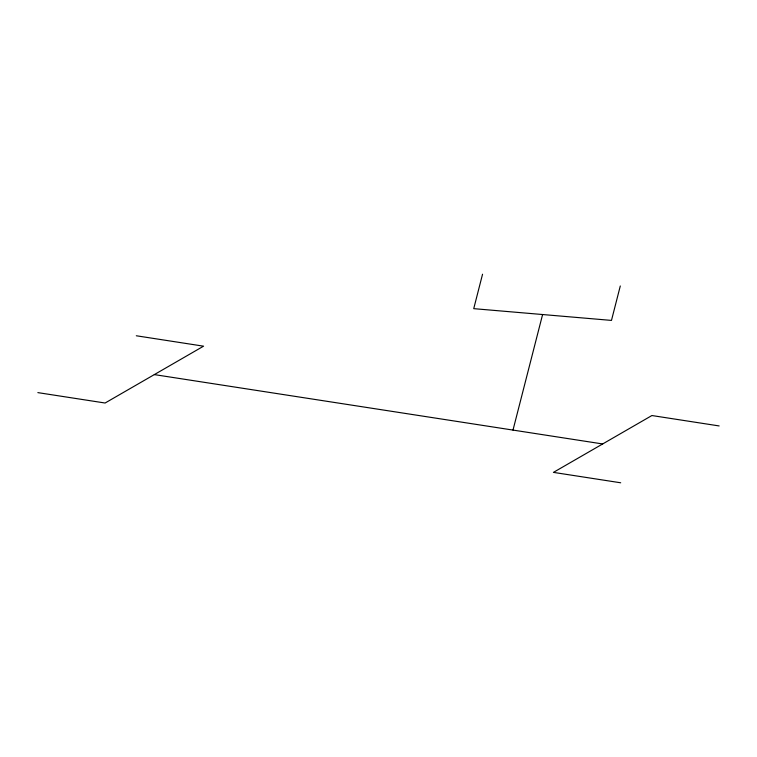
<?xml version="1.0" encoding="UTF-8"?>
<svg xmlns="http://www.w3.org/2000/svg" width="757" height="757" viewBox="0 0 757 757"><rect width="100%" height="100%" fill="white"/><g stroke="black" fill="none" stroke-linecap="round" stroke-linejoin="round"><path stroke-width="1.14" d="M482.55 274.214L473.731 308.657L611.476 320.41L620.295 285.976M513 430.09L542.599 314.534M136.307 335.767L203.567 346.176L105.1 403.017L37.85 392.618M719.15 425.936L651.9 415.536L553.433 472.377L620.693 482.786M154.333 374.601L602.667 443.952"/></g></svg>
